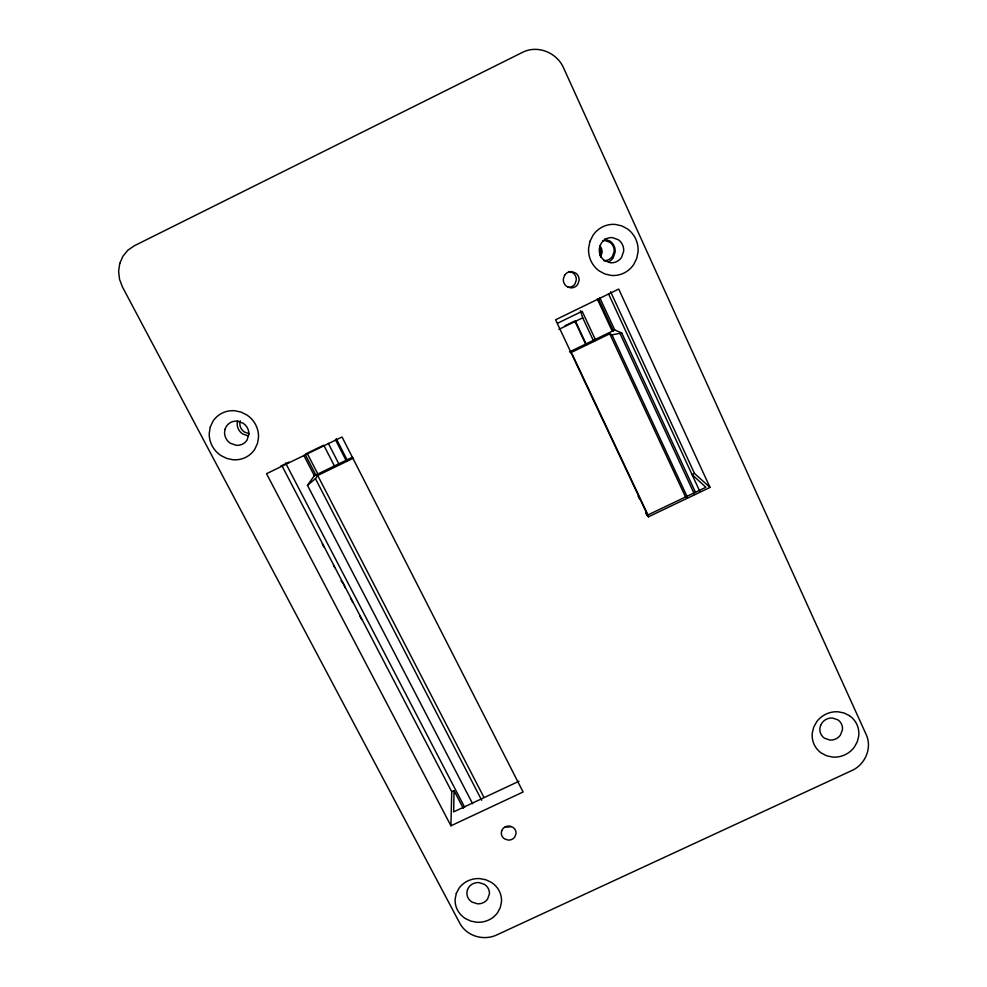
<?xml version="1.0" encoding="UTF-8"?>
<svg xmlns="http://www.w3.org/2000/svg" width="987" height="987" viewBox="0 0 987 987"><rect width="100%" height="100%" fill="white"/><g stroke="black" fill="none" stroke-linecap="round" stroke-linejoin="round"><path stroke-width="1.48" d="M450.923 825.786L266.539 473.698L342.033 436.994L523.098 791.993L450.923 825.786L451.725 791.722L454.057 790.624L453.65 811.894L518.965 781.272M237.645 420.598L237.164 423.534A11.992 11.622 34.4 0 0 242.605 433.922L248.305 435.896M240.223 420.807L239.816 423.287A10.08 9.759 34.4 0 0 244.394 432.01L249.18 433.675M564.675 275.126L563.318 279.099A8.291 8.143 -74.7 0 0 566.748 286.44L570.609 287.846A7.896 7.76 -74.6 0 0 577.74 284.367L579.11 280.407A8.291 8.143 -74.7 0 0 575.68 273.054L571.818 271.635A7.896 7.76 -74.7 0 0 564.675 275.126M600.528 257.101L602.07 252.61A9.426 9.216 -74.9 0 0 599.96 245.874M472.613 803.726L307.475 485.308L315.445 478.683L317.703 475.463L353.469 458.104M307.475 485.308L314.335 475.709L352.26 457.302M557.778 323.144L582.157 311.287L595.84 340.601M565.132 325.698L574.816 320.997L585.933 344.722M558.889 329.399L582.712 317.826L580.393 310.732M280.69 466.111L288.981 462.076M305.538 454.032L323.489 445.297M569.499 351.915L614.741 329.979L621.724 332.952L695.49 492.353M570.548 352.815L609.732 333.803L612.002 334.864L621.724 332.952M645.658 513.067L648.41 516.818L710.023 487.43L694.49 473.427L692.047 474.599L705.89 487.282L647.262 515.251M505.344 826.674L507.182 827.032A7.069 6.662 -6.7 0 0 510.834 826.353M569.178 271.499L572.953 272.881A8.093 7.945 -75.2 0 1 576.297 280.049L574.977 283.911A7.711 7.575 -75.1 0 1 568.018 287.316M604.55 239.113L610.213 241.198A12.202 11.918 -73.7 0 1 615.172 252.018L613.149 257.841A11.622 11.35 -73.6 0 1 608.584 261.839M849.412 715.649L844.058 712.984L838.123 711.8A23.256 21.714 -26.9 0 0 816.668 721.781L813.732 727.098L812.289 732.922A24.404 22.8 -27 0 0 821.69 753.291L827.02 755.919L832.929 757.091A23.244 21.714 -26.9 0 0 854.286 747.184L857.234 741.903L858.715 736.105A24.404 22.8 -26.9 0 0 849.412 715.649M341.021 580.726L344.044 584.625L345.24 588.005M322.28 543.837L323.921 546.995M333.507 565.354L334.716 567.673M350.459 597.912L352.84 602.465M359.687 615.629L361.797 619.676M285.601 463.026L464.655 807.292M454.057 790.624L463.248 808.279M282.011 465.864L451.725 791.722M303.836 455.402L314.335 475.709M315.445 478.683L481.693 800.26M307.599 454.143L318.184 474.648M317.703 475.463L483.938 797.385M305.452 454.921L316.062 475.45M328.264 443.249L338.812 463.828M323.909 445.47L334.445 465.987M336.259 438.697L347.436 460.571M335.481 439.733L345.968 460.263M572.201 354.16L648.249 515.547M648.41 516.818L555.57 319.8L618.713 289.068L710.023 487.43M638.133 496.19L639.44 498.966M646.004 512.882L647.312 515.67M582.712 317.826L593.779 341.49M575.495 321.33L586.562 344.969M620.12 333.717L694.564 494.499M599.874 297.914L614.741 329.979M598.578 299.16L613.47 331.274M597.345 299.086L612.261 331.213M612.002 334.864L687.248 496.942M609.732 333.803L685.706 497.349M610.62 291.757L694.49 473.427M608.51 293.818L699.795 491.378M599.738 247.552A10.61 10.376 -75.2 0 1 600.096 255.645M602.699 240.742A9.771 9.537 -73.6 0 1 605.241 240.606L609.991 242.37A10.252 10.018 -73.6 0 1 614.161 251.451L612.471 256.349A9.759 9.537 -73.5 0 1 603.686 260.63M119.785 263.369L118.625 271.265L119.538 279.309L122.45 286.958L459.905 923.437C466.74 936.132 483.581 941.043 496.498 935.059L852.003 770.477C865.093 764.567 872.348 748.171 866.302 734.822L563.54 67.832C556.939 52.656 537.73 44.662 522.678 52.274L134.294 245.788L127.903 250.18L122.956 256.176L119.785 263.369M210.256 427.137L209.232 433.429A25.65 24.786 33.5 0 0 220.94 455.562L226.8 458.449L233.129 459.769A24.428 23.602 33.3 0 0 254.806 449.196L257.459 443.496L258.52 437.229A25.65 24.786 33.4 0 0 246.91 415.009L241.038 412.072L234.672 410.74A24.441 23.614 33.5 0 0 212.896 421.387L210.256 427.137M225.061 429.197L224.555 432.306A12.671 12.239 33.6 0 0 230.316 443.249L236.349 445.334A12.066 11.659 33.5 0 0 247.058 440.103L248.897 434.181A12.671 12.239 33.6 0 0 243.147 423.213L237.114 421.116A12.066 11.659 33.6 0 0 226.368 426.372L225.061 429.197M589.979 241.383L588.634 247.934A26.118 25.489 -72.6 0 0 599.294 271.006L605.031 274.041L611.348 275.435A24.872 24.28 -72.5 0 0 633.691 264.541L636.652 258.619L638.034 252.104A26.118 25.489 -72.7 0 0 627.485 228.935L621.724 225.863L615.382 224.431A24.885 24.28 -72.7 0 0 592.916 235.424L589.979 241.383M456.302 893.445L455.143 899.058A23.935 22.269 -4.9 0 0 465.506 918.626L470.935 921.142L476.857 922.253A22.787 21.208 -4.9 0 0 497.621 912.63L500.298 907.522L501.482 901.933A23.935 22.269 -4.9 0 0 491.218 882.279L485.764 879.738L479.805 878.615A22.8 21.22 -4.9 0 0 458.967 888.312L456.302 893.445M599.96 245.96L599.282 249.18A12.893 12.584 -72.8 0 0 604.537 260.593L610.497 262.789A12.288 11.992 -72.7 0 0 621.551 257.397L623.685 251.241A12.893 12.584 -72.8 0 0 618.454 239.816L612.483 237.608A12.288 11.992 -72.9 0 0 601.416 243.024L599.96 245.96M467.456 889.78L466.9 892.507A11.647 10.845 -4.9 0 0 471.922 902.044L477.449 903.821A11.091 10.326 -4.9 0 0 487.566 899.12L489.429 893.914A11.647 10.845 -4.9 0 0 484.432 884.352L478.88 882.563A11.091 10.326 -4.9 0 0 468.751 887.276L467.456 889.78M501.704 830.82L501.322 832.609A7.6 7.143 -6.7 0 0 504.579 838.901L508.182 840.073A7.242 6.798 -6.7 0 0 514.795 836.988L516.028 833.559A7.6 7.143 -6.7 0 0 512.796 827.254L509.181 826.082A7.242 6.798 -6.7 0 0 502.556 829.179L501.704 830.82M820.604 725.445L819.889 728.27A11.869 11.091 -27 0 0 824.466 738.202L829.931 740.065A11.301 10.573 -27 0 0 840.332 735.229L842.479 729.825A11.869 11.091 -26.9 0 0 837.938 719.881L832.448 718.018A11.313 10.573 -27 0 0 822.035 722.866L820.604 725.445"/></g></svg>
